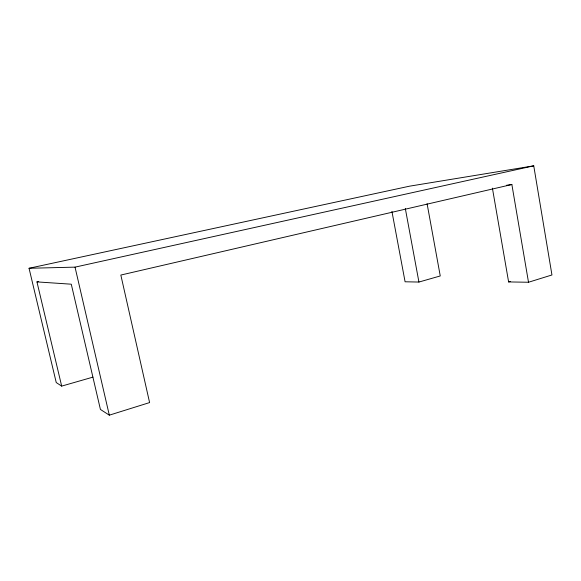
<?xml version="1.0" encoding="UTF-8"?>
<svg xmlns="http://www.w3.org/2000/svg" width="581" height="581" viewBox="0 0 581 581"><rect width="100%" height="100%" fill="white"/><g stroke="black" fill="none" stroke-linecap="round" stroke-linejoin="round"><path stroke-width="0.87" d="M61.68 386.111L36.952 281.894L71.281 284.196L100.419 409.438L109.315 415.168L149.6 402.582L120.833 275.053L511.868 184.518L528.507 282.25L551.95 274.966L533.743 165.832L409.561 186.174L29.05 268.277L56.241 382.559L61.68 386.111L92.938 377.134M492.405 188.15L508.615 281.93L510.329 281.407M391.914 211.346L405.088 281.785L418.93 282.054L440.253 275.953L427.086 203.677M36.952 281.894L38.695 281.502M29.05 268.277L75.029 267.137L533.743 165.832M506.523 185.266L511.868 184.518M508.615 281.93L528.507 282.25M75.029 267.137L109.315 415.168M405.313 208.499L418.93 282.054"/></g></svg>
